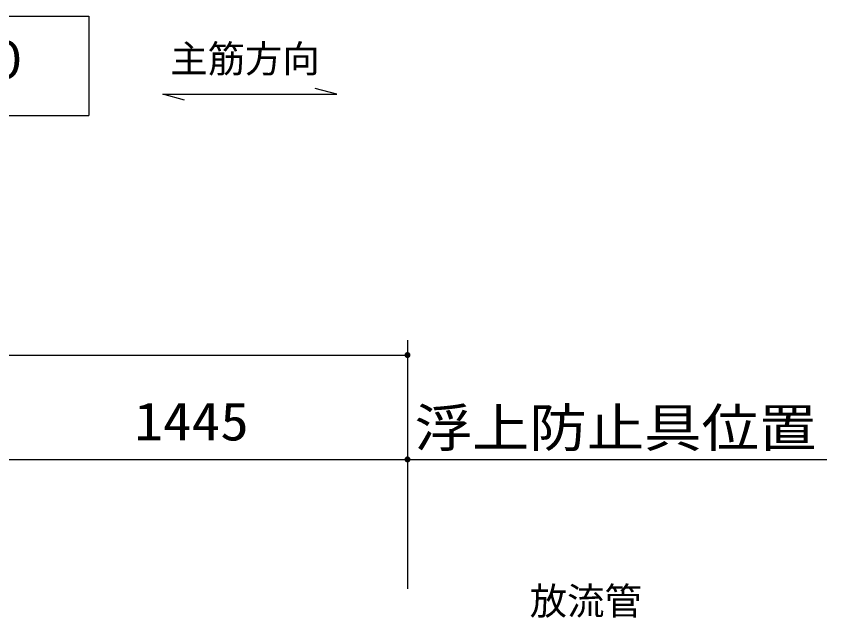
# Model space of a CAD drawing. Units: millimetres, scale not verified. Extents: x -14850 to 14850, y -10500 to 10500.
# Drawn here: x -6606 to -3887, y 2509 to 4527 of the extents above; entities that cross this region are included whole.
import ezdxf
from ezdxf.enums import TextEntityAlignment as Align

# ---------------------------------------------------------------- set-up
doc = ezdxf.new("R2010")
doc.units = ezdxf.units.MM
doc.header["$LTSCALE"] = 50
doc.layers.add('0-0_躯体', color=5, linetype='Continuous', lineweight=25)
doc.layers.add('0-1_製作', color=5, linetype='Continuous', lineweight=25)
doc.styles.add('ＭＳ ゴシック', font='')
doc.styles.get('ＭＳ ゴシック').set_extended_font_data('MS Gothic')

msp = doc.modelspace()

# ---------------------------------------------------------------- linework, layer by layer
at = {"layer": '0-0_躯体', "color": 3}
for p, q in [((-9028.39, 4526.54), (-6361.72, 4526.54)), ((-6361.72, 4526.54), (-6361.72, 4193.21))]:
    msp.add_line(p, q, dxfattribs=at)
for points in [[(-9028.39, 4526.54), (-9028.39, 4193.21), (-6361.72, 4193.21)], [(-6041.65, 4245.35), (-6114.09, 4264.76), (-5530.57, 4264.76), (-5603.02, 4284.17)]]:
    msp.add_lwpolyline(points, dxfattribs=at)
at = {"layer": '0-1_製作', "color": 2}
for p, q in [((-5293.51, 3440.22), (-5293.51, 2606.25)), ((-9893.51, 3390.22), (-5293.51, 3390.22)), ((-6738.5, 3040.22), (-5293.51, 3040.22)), ((-5293.51, 3040.22), (-3887.42, 3040.22))]:
    msp.add_line(p, q, dxfattribs=at)
at = {"layer": '0-1_製作'}
for points in [[(-5297.19, 3399.52), (-5303.51, 3390.22), (-5303.49, 3390.85)], [(-5297.19, 3399.52), (-5293.51, 3390.22), (-5303.51, 3390.22)], [(-5297.19, 3399.52), (-5303.49, 3390.85), (-5298.32, 3398.98)], [(-5298.32, 3398.98), (-5303.49, 3390.85), (-5303.33, 3392.09)], [(-5298.32, 3398.98), (-5303.33, 3392.09), (-5299.38, 3398.31)], [(-5299.38, 3398.31), (-5303.33, 3392.09), (-5303.02, 3393.31)], [(-5299.38, 3398.31), (-5303.02, 3393.31), (-5300.35, 3397.51)], [(-5295.99, 3399.91), (-5293.51, 3390.22), (-5297.19, 3399.52)], [(-5294.76, 3400.14), (-5293.51, 3390.22), (-5295.99, 3399.91)], [(-5293.51, 3400.22), (-5293.51, 3390.22), (-5294.76, 3400.14)], [(-5292.88, 3400.2), (-5293.51, 3390.22), (-5293.51, 3400.22)], [(-5291.63, 3400.04), (-5293.51, 3390.22), (-5292.88, 3400.2)], [(-5290.42, 3399.73), (-5293.51, 3390.22), (-5291.63, 3400.04)], [(-5289.25, 3399.27), (-5293.51, 3390.22), (-5290.42, 3399.73)], [(-5288.15, 3398.66), (-5293.51, 3390.22), (-5289.25, 3399.27)], [(-5287.13, 3397.92), (-5293.51, 3390.22), (-5288.15, 3398.66)], [(-5287.13, 3397.92), (-5283.51, 3390.22), (-5293.51, 3390.22)], [(-5286.22, 3397.07), (-5283.51, 3390.22), (-5287.13, 3397.92)], [(-5293.51, 3390.22), (-5303.43, 3388.97), (-5303.51, 3390.22)], [(-5293.51, 3390.22), (-5303.19, 3387.73), (-5303.43, 3388.97)], [(-5293.51, 3390.22), (-5302.8, 3386.54), (-5303.19, 3387.73)], [(-5300.35, 3397.51), (-5303.02, 3393.31), (-5302.55, 3394.48)], [(-5293.51, 3390.22), (-5302.27, 3385.4), (-5302.8, 3386.54)], [(-5300.35, 3397.51), (-5302.55, 3394.48), (-5301.21, 3396.59)], [(-5301.21, 3396.59), (-5302.55, 3394.48), (-5301.95, 3395.58)], [(-5293.51, 3390.22), (-5301.6, 3384.34), (-5302.27, 3385.4)], [(-5293.51, 3390.22), (-5300.8, 3383.37), (-5301.6, 3384.34)], [(-5293.51, 3390.22), (-5299.88, 3382.51), (-5300.8, 3383.37)], [(-5293.51, 3390.22), (-5298.86, 3381.78), (-5299.88, 3382.51)], [(-5293.51, 3380.22), (-5298.86, 3381.78), (-5293.51, 3390.22)], [(-5293.51, 3380.22), (-5297.76, 3381.17), (-5298.86, 3381.78)], [(-5293.51, 3380.22), (-5296.6, 3380.71), (-5297.76, 3381.17)], [(-5293.51, 3380.22), (-5295.38, 3380.4), (-5296.6, 3380.71)], [(-5293.51, 3380.22), (-5294.13, 3380.24), (-5295.38, 3380.4)], [(-5283.51, 3390.22), (-5293.51, 3380.22), (-5293.51, 3390.22)], [(-5283.51, 3390.22), (-5292.25, 3380.3), (-5293.51, 3380.22)], [(-5283.51, 3390.22), (-5291.02, 3380.53), (-5292.25, 3380.3)], [(-5283.51, 3390.22), (-5289.82, 3380.92), (-5291.02, 3380.53)], [(-5283.51, 3390.22), (-5288.69, 3381.46), (-5289.82, 3380.92)], [(-5283.53, 3389.59), (-5288.69, 3381.46), (-5283.51, 3390.22)], [(-5283.68, 3388.35), (-5288.69, 3381.46), (-5283.53, 3389.59)], [(-5283.68, 3388.35), (-5287.63, 3382.13), (-5288.69, 3381.46)], [(-5283.99, 3387.13), (-5287.63, 3382.13), (-5283.68, 3388.35)], [(-5283.99, 3387.13), (-5286.66, 3382.93), (-5287.63, 3382.13)], [(-5284.46, 3385.96), (-5286.66, 3382.93), (-5283.99, 3387.13)], [(-5284.46, 3385.96), (-5285.8, 3383.85), (-5286.66, 3382.93)], [(-5285.42, 3396.1), (-5283.51, 3390.22), (-5286.22, 3397.07)], [(-5285.06, 3384.86), (-5285.8, 3383.85), (-5284.46, 3385.96)], [(-5284.74, 3395.04), (-5283.51, 3390.22), (-5285.42, 3396.1)], [(-5284.21, 3393.9), (-5283.51, 3390.22), (-5284.74, 3395.04)], [(-5283.82, 3392.71), (-5283.51, 3390.22), (-5284.21, 3393.9)], [(-5283.58, 3391.47), (-5283.51, 3390.22), (-5283.82, 3392.71)], [(-5298.32, 3048.98), (-5303.51, 3040.22), (-5303.49, 3040.85)], [(-5298.32, 3048.98), (-5293.51, 3040.22), (-5303.51, 3040.22)], [(-5298.32, 3048.98), (-5303.49, 3040.85), (-5299.38, 3048.31)], [(-5299.38, 3048.31), (-5303.49, 3040.85), (-5303.33, 3042.09)], [(-5299.38, 3048.31), (-5303.33, 3042.09), (-5300.35, 3047.51)], [(-5300.35, 3047.51), (-5303.33, 3042.09), (-5303.02, 3043.31)], [(-5300.35, 3047.51), (-5303.02, 3043.31), (-5301.21, 3046.59)], [(-5301.21, 3046.59), (-5303.02, 3043.31), (-5302.55, 3044.48)], [(-5301.21, 3046.59), (-5302.55, 3044.48), (-5301.95, 3045.58)], [(-5297.19, 3049.52), (-5293.51, 3040.22), (-5298.32, 3048.98)], [(-5295.99, 3049.91), (-5293.51, 3040.22), (-5297.19, 3049.52)], [(-5294.76, 3050.14), (-5293.51, 3040.22), (-5295.99, 3049.91)], [(-5293.51, 3050.22), (-5293.51, 3040.22), (-5294.76, 3050.14)], [(-5292.88, 3050.2), (-5293.51, 3040.22), (-5293.51, 3050.22)], [(-5291.63, 3050.04), (-5293.51, 3040.22), (-5292.88, 3050.2)], [(-5290.42, 3049.73), (-5293.51, 3040.22), (-5291.63, 3050.04)], [(-5289.25, 3049.27), (-5293.51, 3040.22), (-5290.42, 3049.73)], [(-5288.15, 3048.66), (-5293.51, 3040.22), (-5289.25, 3049.27)], [(-5288.15, 3048.66), (-5283.51, 3040.22), (-5293.51, 3040.22)], [(-5287.13, 3047.92), (-5283.51, 3040.22), (-5288.15, 3048.66)], [(-5286.22, 3047.07), (-5283.51, 3040.22), (-5287.13, 3047.92)], [(-5285.42, 3046.1), (-5283.51, 3040.22), (-5286.22, 3047.07)], [(-5284.74, 3045.04), (-5283.51, 3040.22), (-5285.42, 3046.1)], [(-5284.21, 3043.9), (-5283.51, 3040.22), (-5284.74, 3045.04)], [(-5293.51, 3040.22), (-5303.43, 3038.97), (-5303.51, 3040.22)], [(-5293.51, 3040.22), (-5303.19, 3037.73), (-5303.43, 3038.97)], [(-5293.51, 3040.22), (-5302.8, 3036.54), (-5303.19, 3037.73)], [(-5293.51, 3040.22), (-5302.27, 3035.4), (-5302.8, 3036.54)], [(-5293.51, 3040.22), (-5301.6, 3034.34), (-5302.27, 3035.4)], [(-5293.51, 3040.22), (-5300.8, 3033.37), (-5301.6, 3034.34)], [(-5293.51, 3040.22), (-5299.88, 3032.51), (-5300.8, 3033.37)], [(-5293.51, 3040.22), (-5298.86, 3031.78), (-5299.88, 3032.51)], [(-5293.51, 3040.22), (-5297.76, 3031.17), (-5298.86, 3031.78)], [(-5293.51, 3030.22), (-5297.76, 3031.17), (-5293.51, 3040.22)], [(-5293.51, 3030.22), (-5296.6, 3030.71), (-5297.76, 3031.17)], [(-5293.51, 3030.22), (-5295.38, 3030.4), (-5296.6, 3030.71)], [(-5293.51, 3030.22), (-5294.13, 3030.24), (-5295.38, 3030.4)], [(-5283.51, 3040.22), (-5293.51, 3030.22), (-5293.51, 3040.22)], [(-5283.51, 3040.22), (-5292.25, 3030.3), (-5293.51, 3030.22)], [(-5283.51, 3040.22), (-5291.02, 3030.53), (-5292.25, 3030.3)], [(-5283.51, 3040.22), (-5289.82, 3030.92), (-5291.02, 3030.53)], [(-5283.51, 3040.22), (-5288.69, 3031.46), (-5289.82, 3030.92)], [(-5283.51, 3040.22), (-5287.63, 3032.13), (-5288.69, 3031.46)], [(-5283.53, 3039.59), (-5287.63, 3032.13), (-5283.51, 3040.22)], [(-5283.68, 3038.35), (-5287.63, 3032.13), (-5283.53, 3039.59)], [(-5283.68, 3038.35), (-5286.66, 3032.93), (-5287.63, 3032.13)], [(-5283.99, 3037.13), (-5286.66, 3032.93), (-5283.68, 3038.35)], [(-5283.99, 3037.13), (-5285.8, 3033.85), (-5286.66, 3032.93)], [(-5284.46, 3035.96), (-5285.8, 3033.85), (-5283.99, 3037.13)], [(-5284.46, 3035.96), (-5285.06, 3034.86), (-5285.8, 3033.85)], [(-5283.82, 3042.71), (-5283.51, 3040.22), (-5284.21, 3043.9)], [(-5283.58, 3041.47), (-5283.51, 3040.22), (-5283.82, 3042.71)]]:
    msp.add_solid(points, dxfattribs=at)

# ---------------------------------------------------------------- texts
at = {"layer": '0-0_躯体', "color": 4, "style": 'ＭＳ ゴシック'}
for s, height, p in [('Ｓ＝１／５０', 128.4, (-7606.02, 4277.93)), ('主筋方向', 91.79, (-6088.67, 4310.21)), ('\u3000放流管\u3000', 91.79, (-5008.62, 2491.72))]:
    msp.add_text(s, height=height, dxfattribs=at).set_placement(p, align=Align.BOTTOM_LEFT)
at = {"layer": '0-1_製作', "color": 4, "style": 'ＭＳ ゴシック', "width": 1.1}
for s, height, p in [('1445', 128.4, (-6209.76, 3065.22)), ('浮上防止具位置', 128.3, (-5269.89, 3043.6))]:
    msp.add_text(s, height=height, dxfattribs=at).set_placement(p, align=Align.BOTTOM_LEFT)

doc.saveas('drawing.dxf')
